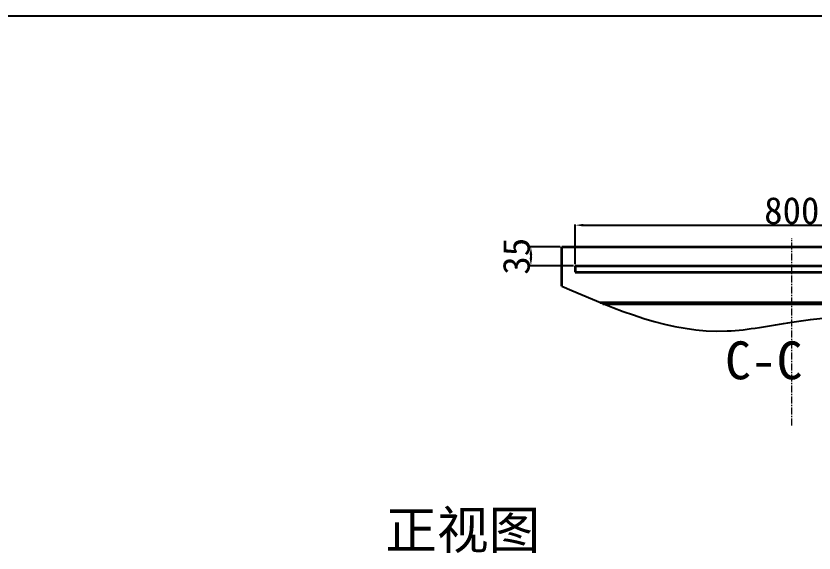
# Model space of a CAD drawing. Header units: millimetres. Extents: x 7760 to 23106, y -3343 to 6769.
# Drawn here: x 9375 to 10849, y 5598 to 6590 of the extents above; entities that cross this region are included whole.
import ezdxf

# ---------------------------------------------------------------- set-up
doc = ezdxf.new("R2010")
doc.units = ezdxf.units.MM
doc.linetypes.add('ACAD_ISO04W100', pattern=[30, 24, -3, 0, -3])
doc.linetypes.add('CENTERX2', pattern=[20.32, 12.7, -2.54, 2.54, -2.54])
doc.layers.add('5剖面线层', color=2, linetype='Continuous')
doc.layers.add('xuxian1', color=6, linetype='ACAD_ISO04W100')
doc.layers.add('图框', color=7, linetype='Continuous', lineweight=15)
doc.styles.add('SLDTEXTSTYLE0', font='')
doc.styles.get("Standard").update_dxf_attribs({"font": ''})
doc.styles.get('SLDTEXTSTYLE0').set_extended_font_data('宋体')
doc.styles.get('Standard').set_extended_font_data('SimSun')
doc.dimstyles.new('50#', dxfattribs={"dimtxt": 50, "dimasz": 15, "dimexe": 1.5, "dimexo": 3, "dimgap": 2, "dimtad": 1, "dimtoh": 1, "dimzin": 12, "dimdsep": 46, "dimtxsty": 'Standard', "dimcen": 20, "dimclrd": 3, "dimclre": 3, "dimclrt": 7, "dimadec": 0, "dimazin": 3, "dimtfac": 1, "dimtmove": 0, "dimatfit": 3, "dimfxl": 0, "dimarcsym": 0})

# ---------------------------------------------------------------- blocks, each defined once
blk = doc.blocks.new('JDJH')
at = {"layer": 'xuxian1', "linetype": 'ByBlock'}
blk.add_line((11168.04, 4312.79), (14925.74, 4312.79), dxfattribs=at)
blk = doc.blocks.new('*D217')
at = {"color": 3, "lineweight": -2}
for p, q in [((10408, 6131.9), (10408, 6205.3)), ((10423, 6203.8), (11193, 6203.8)), ((11208, 6131.9), (11208, 6205.3))]:
    blk.add_line(p, q, dxfattribs=at)
at = {"color": 3}
for points in [[(10423, 6206.3), (10423, 6201.3), (10408, 6203.8)], [(11193, 6201.3), (11193, 6206.3), (11208, 6203.8)]]:
    blk.add_solid(points, dxfattribs=at)
at = {"layer": 'Defpoints', "color": 0}
for p in [(11208, 6203.8), (10408, 6128.9), (11208, 6128.9)]:
    blk.add_point(p, dxfattribs=at)
at = {"color": 7, "insert": (10808, 6255.8), "char_height": 50, "attachment_point": 2}
blk.add_mtext('800', dxfattribs=at)
blk = doc.blocks.new('*D219')
at = {"color": 3, "lineweight": -2}
for p, q in [((10380, 6163.9), (10324.6, 6163.9)), ((10326.1, 6148.9), (10326.1, 6143.9)), ((10405, 6128.9), (10324.6, 6128.9))]:
    blk.add_line(p, q, dxfattribs=at)
at = {"color": 3}
for points in [[(10328.6, 6148.9), (10323.6, 6148.9), (10326.1, 6163.9)], [(10323.6, 6143.9), (10328.6, 6143.9), (10326.1, 6128.9)]]:
    blk.add_solid(points, dxfattribs=at)
at = {"layer": 'Defpoints', "color": 0}
for p in [(10383, 6163.9), (10326.1, 6128.9), (10408, 6128.9)]:
    blk.add_point(p, dxfattribs=at)
at = {"color": 7, "insert": (10274.1, 6146.4), "char_height": 50, "attachment_point": 2, "rotation": 90}
blk.add_mtext('35', dxfattribs=at)

msp = doc.modelspace()

# ---------------------------------------------------------------- hatches: boundary and pattern name
at = {"layer": '5剖面线层'}
h = msp.add_hatch(dxfattribs=at)
h.set_pattern_fill('ANSI31', color=256)
edge = h.paths.add_edge_path()
edge.add_line((10453.7925, 6061.181), (10807.9845, 6061.181))
edge.add_line((10807.9845, 6061.181), (10807.9845, 6058.5565))
edge.add_line((10807.9845, 6058.5565), (10460.3121, 6058.5565))
edge.add_spline(control_points=[(10460.3121, 6058.5565), (10458.1386, 6059.4259), (10455.9654, 6060.3008), (10453.7925, 6061.181)], knot_values=[-80.791469868, -80.791469868, -80.791469868, -80.791469868, -73.986879111, -73.986879111, -73.986879111, -73.986879111], degree=3, periodic=0)
edge = h.paths.add_edge_path()
edge.add_line((10807.9845, 6058.5565), (10807.9845, 6061.181))
edge.add_line((10807.9845, 6061.181), (11094.6553, 6061.181))
edge.add_spline(control_points=[(11094.6553, 6061.181), (11090.6075, 6060.2723), (11086.554, 6059.3966), (11082.4945, 6058.5565)], knot_values=[-726.213384056, -726.213384056, -726.213384056, -726.213384056, -713.712018536, -713.712018536, -713.712018536, -713.712018536], degree=3, periodic=0)
edge.add_line((11082.4945, 6058.5565), (10807.9845, 6058.5565))

# ---------------------------------------------------------------- linework, layer by layer
at = {"color": 7, "linetype": 'CENTERX2', "lineweight": 18}
msp.add_line((10807.9845, 5833.7572), (10807.9845, 6179.9485), dxfattribs=at)
at = {"color": 7, "linetype": 'Continuous', "lineweight": 35}
for p, q in [((10382.9845, 6163.9485), (11232.9845, 6163.9485)), ((10382.9845, 6091.1139), (10382.9845, 6163.9485)), ((10407.9845, 6128.9484), (10407.9845, 6116.9484)), ((10407.9845, 6128.9484), (11207.9845, 6128.9484)), ((10407.9845, 6116.9484), (11207.9845, 6116.9484)), ((10453.7925, 6061.181), (11094.6553, 6061.181)), ((10458.7358, 6058.5565), (11082.4945, 6058.5565))]:
    msp.add_line(p, q, dxfattribs=at)
msp.add_spline([(10382.9845, 6091.1139), (10688.6834, 6008.3491), (10807.9845, 6024.7766), (11082.4945, 6058.5565), (11232.9845, 6101.2869)], degree=3)

# ---------------------------------------------------------------- block references
at = {"xscale": 1.7556, "yscale": 1.7556, "zscale": 1.7556}
msp.add_blockref('JDJH', (-11786.2455, -981.3455), dxfattribs=at)

# ---------------------------------------------------------------- texts
at = {"layer": '图框', "char_height": 70, "attachment_point": 2, "style": 'SLDTEXTSTYLE0'}
for s, insert in [('C-C', (10756.2136, 5989.1609)), ('正视图', (10200.2307, 5676.0018))]:
    msp.add_mtext(s, dxfattribs=dict(at, insert=insert))

# ---------------------------------------------------------------- dimensions: what is measured, and where the dimension line sits
dim = msp.add_linear_dim(base=(11207.9845, 6203.809), p1=(10407.9845, 6128.9485), p2=(11207.9845, 6128.9485), dimstyle='50#')
dim.commit()
dim.dimension.update_dxf_attribs({"geometry": '*D217', "text_midpoint": (10807.9845, 6203.809), "dimtype": 160})
dim = msp.add_linear_dim(base=(10326.1055, 6128.9485), p1=(10382.9845, 6163.9485), p2=(10407.9845, 6128.9485), angle=90, dimstyle='50#')
dim.commit()
dim.dimension.update_dxf_attribs({"geometry": '*D219', "text_midpoint": (10326.1055, 6146.4485), "dimtype": 160})

doc.saveas('drawing.dxf')
